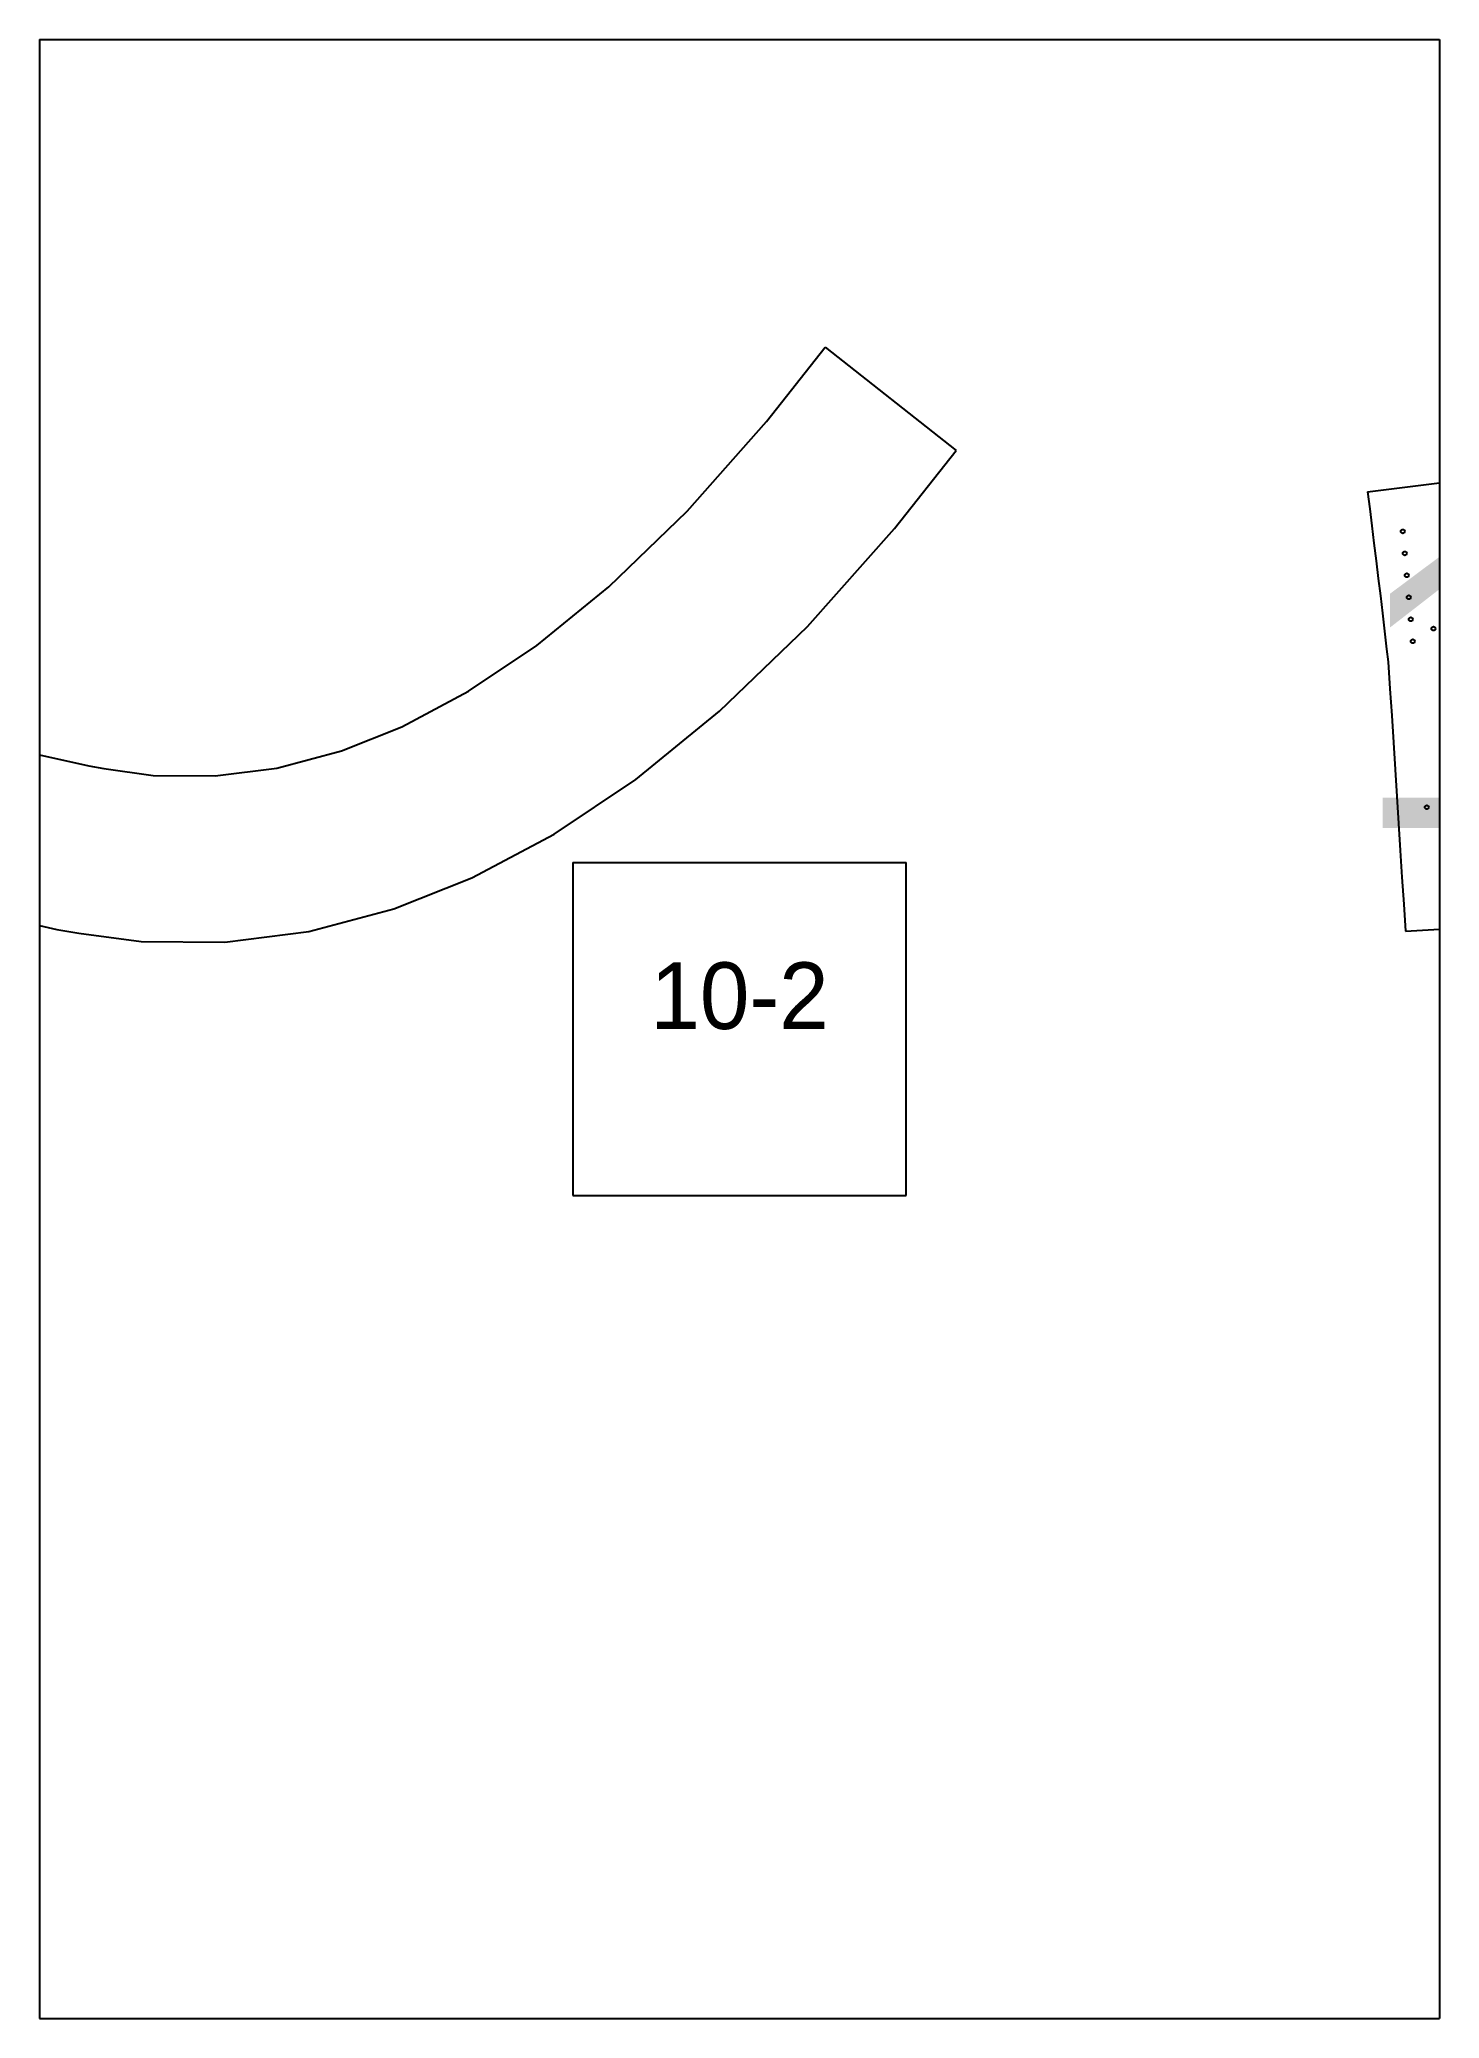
# Paper-space layout 'Plan 10-2' of a CAD drawing. Header units: metres, sheet in millimetres. Extents: x 0 to 210, y 0 to 297.
# The model-space entities are those that its viewports show. They can reach past a viewport. Long polylines and large blocks are cut down to what shows.
import ezdxf
from ezdxf.enums import TextEntityAlignment as Align

# ---------------------------------------------------------------- set-up
doc = ezdxf.new("R2010")
doc.units = ezdxf.units.M
for name, color, linetype in [('default', 7, 'Continuous'), ('mcircles', 7, 'Continuous'), ('TEXTLAYER', 7, 'Continuous'), ('VIEWPORTS', 7, 'Continuous')]:
    doc.layers.add(name, color=color, linetype=linetype)

msp = doc.modelspace()

# ---------------------------------------------------------------- linework, layer by layer
at = {"color": 9}
for p, q in [((210, -2376), (210, -2673)), ((210, -2376), (210, -2673)), ((420, -2376), (420, -2673)), ((420, -2376), (420, -2673)), ((0, -2673), (210, -2673)), ((0, -2673), (210, -2673)), ((210, -2673), (420, -2673)), ((210, -2673), (210, -2970)), ((210, -2673), (420, -2673)), ((210, -2673), (210, -2970)), ((420, -2673), (630, -2673)), ((420, -2673), (420, -2970)), ((420, -2673), (630, -2673)), ((420, -2673), (420, -2970)), ((290, -2796.5), (340, -2796.5)), ((290, -2796.5), (290, -2846.5)), ((340, -2846.5), (340, -2796.5)), ((290, -2846.5), (340, -2846.5)), ((0, -2970), (210, -2970)), ((210, -2970), (420, -2970)), ((420, -2970), (630, -2970))]:
    msp.add_line(p, q, dxfattribs=at)
at = {"layer": 'default', "color": 7, "linetype": 'Continuous'}
for p, q in [((319.07, -2730.34), (327.84, -2719.19)), ((327.84, -2719.19), (347.48, -2734.67)), ((327.84, -2719.19), (327.84, -2719.19)), ((307.14, -2743.8), (319.07, -2730.34)), ((338.25, -2746.38), (347.48, -2734.67)), ((347.48, -2734.67), (347.48, -2734.67)), ((409.22, -2740.87), (424.11, -2739.01)), ((409.22, -2740.87), (409.55, -2743.45)), ((295.42, -2755.12), (307.14, -2743.8)), ((409.55, -2743.45), (409.86, -2745.98)), ((325.19, -2761.09), (338.25, -2746.38)), ((409.86, -2745.98), (410.18, -2748.6)), ((410.18, -2748.6), (410.5, -2751.23)), ((410.5, -2751.23), (410.82, -2753.87)), ((284.6, -2763.93), (295.42, -2755.12)), ((410.82, -2753.87), (411.14, -2756.49)), ((411.14, -2756.49), (411.45, -2759.09)), ((411.45, -2759.09), (411.76, -2761.79)), ((312.01, -2773.82), (325.19, -2761.09)), ((411.76, -2761.79), (412.08, -2764.48)), ((274.35, -2770.81), (284.6, -2763.93)), ((412.08, -2764.48), (412.32, -2766.39)), ((412.32, -2766.39), (412.58, -2770.43)), ((264.33, -2776.15), (274.35, -2770.81)), ((412.58, -2770.43), (412.84, -2774.47)), ((299.47, -2784.03), (312.01, -2773.82)), ((255.29, -2779.75), (264.33, -2776.15)), ((412.84, -2774.47), (413.09, -2778.52)), ((207.11, -2779.72), (217.38, -2782.02)), ((245.59, -2782.33), (255.29, -2779.75)), ((413.09, -2778.52), (413.35, -2782.56)), ((217.38, -2782.02), (219.63, -2782.39)), ((219.63, -2782.39), (227.02, -2783.43)), ((236.33, -2783.51), (245.59, -2782.33)), ((413.35, -2782.56), (413.61, -2786.6)), ((227.02, -2783.43), (236.33, -2783.51)), ((287.2, -2792.26), (299.47, -2784.03)), ((413.61, -2786.6), (413.87, -2790.65)), ((413.87, -2790.65), (414.12, -2794.69)), ((274.83, -2798.83), (287.2, -2792.26)), ((414.12, -2794.69), (414.38, -2798.73)), ((263.13, -2803.48), (274.83, -2798.83)), ((414.38, -2798.73), (414.64, -2802.78)), ((250.39, -2806.87), (263.13, -2803.48)), ((414.64, -2802.78), (414.89, -2806.82)), ((201.09, -2803.98), (212.57, -2806.55)), ((212.57, -2806.55), (215.87, -2807.11)), ((414.89, -2806.82), (429.86, -2805.87)), ((215.87, -2807.11), (225.22, -2808.37)), ((225.22, -2808.37), (237.81, -2808.47)), ((237.81, -2808.47), (250.39, -2806.87))]:
    msp.add_line(p, q, dxfattribs=at)
at = {"layer": 'mcircles', "color": 7, "linetype": 'Continuous'}
for centre in [(414.51, -2746.81), (414.81, -2750.11), (415.11, -2753.41), (415.41, -2756.71), (415.71, -2760.01), (419.11, -2761.41), (416.01, -2763.31), (418.11, -2788.21)]:
    msp.add_circle(centre, 0.3, dxfattribs=at)

# ---------------------------------------------------------------- texts
at = {"color": 7, "linetype": 'Continuous'}
msp.add_text('          10', height=42, dxfattribs=at).set_placement((251.16, -2791.34))
at = {"layer": 'TEXTLAYER', "color": 1}
msp.add_text('10-2', height=10, dxfattribs=at).set_placement((315, -2821.5), align=Align.CENTER)

psp = doc.layouts.new('Plan 10-2')

# ---------------------------------------------------------------- viewports
at = {"layer": 'VIEWPORTS'}
psp.add_viewport(center=(105, 148.5), size=(210, 297), view_center_point=(315, -2821.5), view_height=297, dxfattribs=at)

doc.saveas('drawing.dxf')
